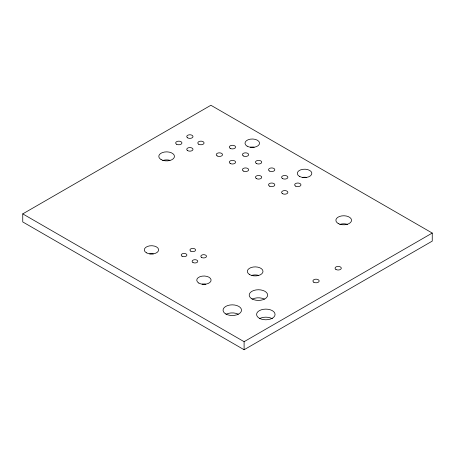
<?xml version="1.0" encoding="UTF-8"?>
<svg xmlns="http://www.w3.org/2000/svg" width="455" height="455" viewBox="0 0 455 455"><rect width="100%" height="100%" fill="white"/><g stroke="black" fill="none" stroke-linecap="round" stroke-linejoin="round"><path stroke-width="0.68" d="M22.75 213.89L210.898 105.264L432.25 233.062L432.25 241.11L244.102 349.736L22.75 221.938L22.75 213.89L244.102 341.688L432.25 233.062M244.102 341.688L244.102 349.736M339.794 224.417A7.826 4.516 0 0 1 347.62 224.417M162.714 160.518A7.826 4.516 0 0 1 169.925 160.336M251.877 275.349A7.826 4.516 0 0 1 258.463 275.349M302.683 177.382A7.269 4.197 0 0 1 306.448 177.382M250.392 147.192A7.269 4.197 0 0 1 254.157 147.192M226.237 314.189A9.236 5.335 0 0 1 238.318 314.189M259.293 318.733A9.236 5.335 0 0 1 272.357 318.733M252.377 299.094A9.236 5.335 0 0 1 264.457 299.094M149.61 253.913A7.178 4.146 0 0 1 153.324 253.913M202.071 284.199A7.178 4.146 0 0 1 205.785 284.199M192.948 262.495A2.832 1.638 0 0 0 197.686 261.762A2.832 1.638 0 0 0 194.217 259.754A2.832 1.638 0 0 0 192.948 262.495M338.173 223.473A7.826 4.516 0 0 0 351.271 221.448A7.826 4.516 0 0 0 341.682 215.915A7.826 4.516 0 0 0 338.173 223.473M161.093 159.574A7.826 4.516 0 0 0 174.185 157.549A7.826 4.516 0 0 0 164.602 152.015A7.826 4.516 0 0 0 161.093 159.574M249.636 274.592A7.826 4.516 0 0 0 262.728 272.568A7.826 4.516 0 0 0 253.145 267.034A7.826 4.516 0 0 0 249.636 274.592M299.424 176.358A7.269 4.197 0 0 0 311.59 174.475A7.269 4.197 0 0 0 302.683 169.334A7.269 4.197 0 0 0 299.424 176.358M247.133 146.169A7.269 4.197 0 0 0 259.299 144.286A7.269 4.197 0 0 0 250.392 139.145A7.269 4.197 0 0 0 247.133 146.169M335.961 269.479A3.128 1.809 0 0 0 341.199 268.672A3.128 1.809 0 0 0 337.365 266.459A3.128 1.809 0 0 0 335.961 269.479M313.825 282.259A3.128 1.809 0 0 0 319.063 281.452A3.128 1.809 0 0 0 315.23 279.239A3.128 1.809 0 0 0 313.825 282.259M187.659 150.633A3.128 1.809 0 0 0 192.892 149.82A3.128 1.809 0 0 0 189.058 147.608A3.128 1.809 0 0 0 187.659 150.633M198.727 144.241A3.128 1.809 0 0 0 203.959 143.433A3.128 1.809 0 0 0 200.126 141.215A3.128 1.809 0 0 0 198.727 144.241M225.743 313.944A9.236 5.335 0 0 0 241.195 311.556A9.236 5.335 0 0 0 229.883 305.026A9.236 5.335 0 0 0 225.743 313.944M259.293 318.221A9.236 5.335 0 0 0 274.752 315.833A9.236 5.335 0 0 0 263.434 309.298A9.236 5.335 0 0 0 259.293 318.221M251.888 298.85A9.236 5.335 0 0 0 267.341 296.461A9.236 5.335 0 0 0 256.029 289.932A9.236 5.335 0 0 0 251.888 298.85M201.662 257.462A2.832 1.638 0 0 0 206.405 256.728A2.832 1.638 0 0 0 202.93 254.726A2.832 1.638 0 0 0 201.662 257.462M190.77 251.171A2.832 1.638 0 0 0 195.508 250.438A2.832 1.638 0 0 0 192.038 248.436A2.832 1.638 0 0 0 190.77 251.171M182.051 256.205A2.832 1.638 0 0 0 186.795 255.471A2.832 1.638 0 0 0 183.325 253.463A2.832 1.638 0 0 0 182.051 256.205M146.391 252.792A7.178 4.146 0 0 0 158.397 250.938A7.178 4.146 0 0 0 149.61 245.859A7.178 4.146 0 0 0 146.391 252.792M198.852 283.084A7.178 4.146 0 0 0 210.864 281.224A7.178 4.146 0 0 0 202.071 276.151A7.178 4.146 0 0 0 198.852 283.084M295.585 186.118A3.145 1.814 0 0 0 300.846 185.304A3.145 1.814 0 0 0 296.996 183.081A3.145 1.814 0 0 0 295.585 186.118M282.515 178.57A3.145 1.814 0 0 0 287.77 177.757A3.145 1.814 0 0 0 283.926 175.533A3.145 1.814 0 0 0 282.515 178.57M269.445 171.023A3.145 1.814 0 0 0 274.701 170.21A3.145 1.814 0 0 0 270.85 167.986A3.145 1.814 0 0 0 269.445 171.023M256.37 163.476A3.145 1.814 0 0 0 261.631 162.662A3.145 1.814 0 0 0 257.78 160.439A3.145 1.814 0 0 0 256.37 163.476M243.3 155.929A3.145 1.814 0 0 0 248.555 155.115A3.145 1.814 0 0 0 244.71 152.891A3.145 1.814 0 0 0 243.3 155.929M230.23 148.381A3.145 1.814 0 0 0 235.485 147.568A3.145 1.814 0 0 0 231.635 145.344A3.145 1.814 0 0 0 230.23 148.381M282.515 193.665A3.145 1.814 0 0 0 287.77 192.852A3.145 1.814 0 0 0 283.926 190.628A3.145 1.814 0 0 0 282.515 193.665M269.445 186.118A3.145 1.814 0 0 0 274.701 185.304A3.145 1.814 0 0 0 270.85 183.081A3.145 1.814 0 0 0 269.445 186.118M256.37 178.57A3.145 1.814 0 0 0 261.631 177.757A3.145 1.814 0 0 0 257.78 175.533A3.145 1.814 0 0 0 256.37 178.57M243.3 171.023A3.145 1.814 0 0 0 248.555 170.21A3.145 1.814 0 0 0 244.71 167.986A3.145 1.814 0 0 0 243.3 171.023M230.23 163.476A3.145 1.814 0 0 0 235.485 162.662A3.145 1.814 0 0 0 231.635 160.439A3.145 1.814 0 0 0 230.23 163.476M217.154 155.929A3.145 1.814 0 0 0 222.415 155.115A3.145 1.814 0 0 0 218.565 152.891A3.145 1.814 0 0 0 217.154 155.929M176.591 144.241A3.128 1.809 0 0 0 181.824 143.433A3.128 1.809 0 0 0 177.99 141.215A3.128 1.809 0 0 0 176.591 144.241M187.659 137.854A3.128 1.809 0 0 0 192.892 137.04A3.128 1.809 0 0 0 189.058 134.828A3.128 1.809 0 0 0 187.659 137.854"/></g></svg>
